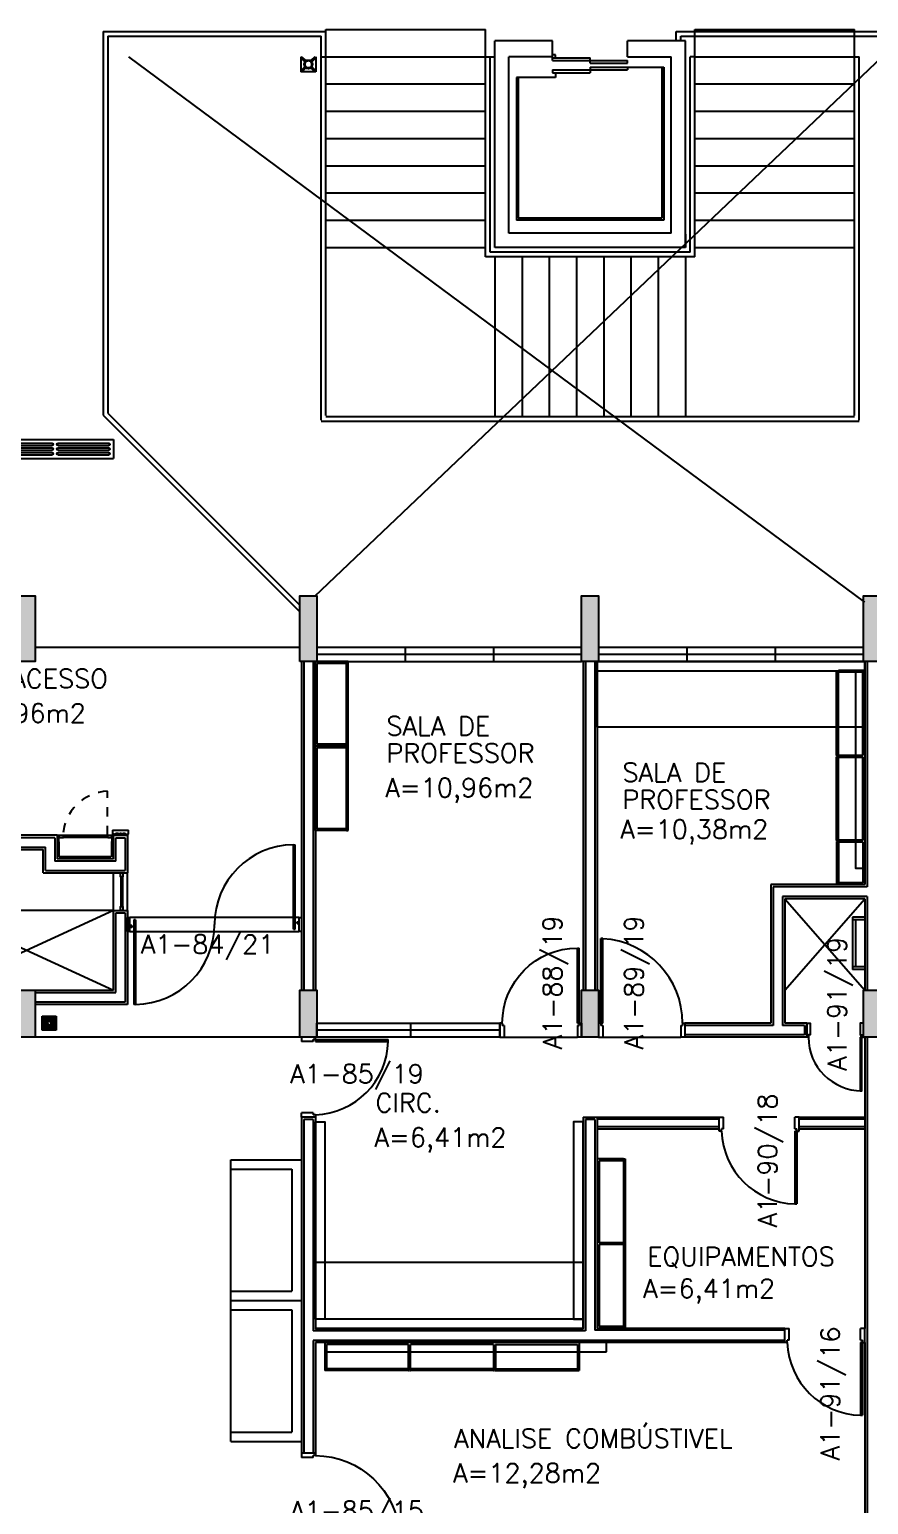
# Model space of a CAD drawing. Header units: inches. Extents: x -15 to 119, y -6 to 56.
# Drawn here: x 81.23 to 90.17, y 7.8 to 23.5 of the extents above; entities that cross this region are included whole.
import ezdxf

# ---------------------------------------------------------------- set-up
doc = ezdxf.new("R2010")
doc.units = ezdxf.units.IN
doc.header["$MEASUREMENT"] = 0
doc.header["$PDMODE"] = 1
doc.linetypes.add('HIDDEN', pattern=[9.525, 6.35, -3.175])
doc.linetypes.add('HIDDEN2', pattern=[4.7625, 3.175, -1.5875])
doc.layers.get('0').update_dxf_attribs({"linetype": 'CONTINUOUS'})
for name, color, linetype in [('alv', 2, 'CONTINUOUS'), ('ar-alv', 2, 'CONTINUOUS'), ('ar-alv-v', 1, 'CONTINUOUS'), ('ar-armario180', 1, 'CONTINUOUS'), ('ar-armarioproj', 1, 'HIDDEN'), ('ar-cap', 2, 'CONTINUOUS'), ('ar-castelo', 2, 'CONTINUOUS'), ('ar-corrimao', 2, 'CONTINUOUS'), ('ar-esc', 2, 'CONTINUOUS'), ('ar-esq', 2, 'CONTINUOUS'), ('ar-estc', 3, 'CONTINUOUS'), ('ar-estc-b', 253, 'CONTINUOUS'), ('ar-grelha', 253, 'CONTINUOUS'), ('ar-porta', 1, 'CONTINUOUS'), ('ar-proj', 1, 'HIDDEN'), ('ar-reboco', 2, 'CONTINUOUS'), ('ar-shaft', 2, 'CONTINUOUS'), ('ar-tirante', 3, 'CONTINUOUS'), ('AR-VISTA', 2, 'CONTINUOUS'), ('ar-xis', 1, 'CONTINUOUS'), ('armario piso-teto', 2, 'CONTINUOUS'), ('banc', 1, 'CONTINUOUS'), ('cap01', 2, 'CONTINUOUS'), ('cap02', 1, 'CONTINUOUS'), ('cong', 7, 'CONTINUOUS'), ('corrimao', 2, 'CONTINUOUS'), ('DET-PIVO', 2, 'CONTINUOUS'), ('elevador', 1, 'CONTINUOUS'), ('ENDEREÇO', 2, 'CONTINUOUS'), ('esq-01', 3, 'CONTINUOUS'), ('esq-02', 2, 'CONTINUOUS'), ('esq4', 1, 'CONTINUOUS'), ('estc-01', 3, 'CONTINUOUS'), ('h-estc', 8, 'CONTINUOUS'), ('PROJ-MARCO', 1, 'HIDDEN'), ('ptm', 2, 'CONTINUOUS'), ('ptm1', 1, 'CONTINUOUS'), ('ralo', 1, 'HIDDEN2'), ('shaft1', 2, 'CONTINUOUS')]:
    doc.layers.add(name, color=color, linetype=linetype)
doc.styles.add('UNB-100', font='simplex.shx', dxfattribs={"height": 0.2})

# ---------------------------------------------------------------- blocks, each defined once
blk = doc.blocks.new('plr01-01p')
at = {"layer": 'h-estc'}
blk.add_hatch(color=256, dxfattribs=at).paths.add_polyline_path([(0.09, 0.075), (-0.09, 0.075), (-0.09, -0.625), (0.09, -0.625)])
at = {"layer": 'cong'}
blk.add_point((0, 0), dxfattribs=at)
at = {"layer": 'estc-01'}
blk.add_lwpolyline([(-0.09, 0.075), (-0.09, -0.625), (0.09, -0.625), (0.09, 0.075)], close=True, dxfattribs=at)
blk = doc.blocks.new('plr02-01p')
at = {"layer": 'h-estc'}
blk.add_hatch(color=256, dxfattribs=at).paths.add_polyline_path([(0.09, 0.075), (-0.09, 0.075), (-0.09, -0.425), (0.09, -0.425)])
at = {"layer": 'estc-01'}
blk.add_lwpolyline([(-0.09, 0.075), (-0.09, -0.425), (0.09, -0.425), (0.09, 0.075)], close=True, dxfattribs=at)
blk = doc.blocks.new('esq15-01p')
at = {"layer": 'cong'}
blk.add_point((0, 0), dxfattribs=at)
at = {"layer": 'esq-01', "color": 1}
for p, q in [((2.91, 0), (0.09, 0)), ((1.03, -0.075), (1.03, 0.075)), ((1.97, -0.075), (1.97, 0.075))]:
    blk.add_line(p, q, dxfattribs=at)
at = {"layer": 'esq-02'}
blk.add_lwpolyline([(2.91, -0.075), (0.09, -0.075), (0.09, 0.075), (2.91, 0.075)], close=True, dxfattribs=at)
blk = doc.blocks.new('sh-01p')
at = {"layer": 'ar-alv'}
for p, q in [((-1.05, 0.05), (-0.09, 0.05)), ((-1.05, -0.9), (-1.05, 0.05)), ((0.09, 0.05), (1.05, 0.05)), ((1.05, -0.9), (1.05, 0.05)), ((-0.95, -0.05), (-0.95, -0.9)), ((-0.09, -0.05), (-0.95, -0.05)), ((0.95, -0.05), (0.09, -0.05)), ((0.95, -0.05), (0.95, -0.9)), ((-0.95, -0.9), (-1.05, -0.9)), ((0.95, -0.9), (1.05, -0.9)), ((-1.05, -1.7), (-1.05, -1.35)), ((-0.2, -1.35), (-1.05, -1.35)), ((-0.2, -1.35), (-0.2, -1.6)), ((-0.95, -1.45), (-0.3, -1.45)), ((-0.95, -1.45), (-0.95, -1.7)), ((-0.3, -1.7), (-0.3, -1.45)), ((-0.95, -1.7), (-1.05, -1.7)), ((-0.3, -1.7), (1.05, -1.7)), ((1.05, -1.6), (-0.2, -1.6)), ((1.05, -1.7), (1.05, -1.6))]:
    blk.add_line(p, q, dxfattribs=at)
at = {"layer": 'ar-proj'}
for p, q in [((0.925, -0.95), (0.925, -1.53)), ((1.075, -1.53), (1.075, -0.97))]:
    blk.add_line(p, q, dxfattribs=at)
at = {"layer": 'ar-proj', "ltscale": 0.01}
blk.add_line((-0.861, -1.725), (-0.861, -2.195), dxfattribs=at)
blk.add_arc((-0.882, -1.699), 0.496, 272.4338, 357.0427, dxfattribs=at)
at = {"layer": 'ar-reboco'}
for p, q in [((-1.075, 0.075), (-0.09, 0.075)), ((-1.075, -0.925), (-1.075, 0.075)), ((0.09, 0.075), (1.075, 0.075)), ((1.075, -0.925), (1.075, 0.075)), ((-0.09, -0.075), (-0.925, -0.075)), ((0.925, -0.075), (0.09, -0.075)), ((0.925, -0.075), (0.925, -0.925)), ((-0.925, -0.925), (-1.075, -0.925)), ((0.925, -0.925), (1.075, -0.925)), ((1.075, -1.575), (1.075, -0.925)), ((-1.075, -1.725), (-1.075, -1.325)), ((-0.175, -1.325), (-1.075, -1.325)), ((-0.175, -1.325), (-0.175, -1.575)), ((-0.925, -1.475), (-0.325, -1.475)), ((-0.925, -1.475), (-0.925, -1.725)), ((-0.325, -1.725), (-0.325, -1.475)), ((-0.925, -1.725), (-1.075, -1.725)), ((-0.325, -1.725), (1.075, -1.725)), ((1.075, -1.575), (-0.175, -1.575)), ((1.075, -1.725), (1.075, -1.588))]:
    blk.add_line(p, q, dxfattribs=at)
blk.add_lwpolyline([(-0.925, -0.075), (-0.925, -0.925)], dxfattribs=at)
at = {"layer": 'ar-xis'}
for p, q in [((-0.925, -0.925), (0.925, -0.075)), ((0.925, -0.925), (-0.925, -0.075))]:
    blk.add_line(p, q, dxfattribs=at)
at = {"layer": 'esq-01', "lineweight": 15}
blk.add_line((-0.925, -1.714), (-0.925, -1.716), dxfattribs=at)
at = {"layer": 'esq-01'}
for p, q in [((-1.05, -1.743), (-1.026, -1.743)), ((-0.975, -1.743), (-0.95, -1.743))]:
    blk.add_line(p, q, dxfattribs=at)
at = {"layer": 'esq-01', "lineweight": 15, "flags": 128}
for points in [[(-0.925, -1.655), (-0.925, -1.725), (-0.904, -1.725), (-0.904, -1.655)], [(-0.346, -1.655), (-0.346, -1.725), (-0.325, -1.725), (-0.325, -1.655)]]:
    blk.add_lwpolyline(points, close=True, dxfattribs=at)
at = {"layer": 'esq-01', "flags": 128}
blk.add_lwpolyline([(-0.92, -1.778, 0.414214), (-0.915, -1.773), (-0.915, -1.743, 0.414214), (-0.92, -1.738), (-0.95, -1.738), (-0.95, -1.743), (-0.998, -1.743), (-0.998, -1.748), (-1.003, -1.748), (-1.003, -1.743), (-1.05, -1.743), (-1.05, -1.738), (-1.08, -1.738), (-1.08, -1.738, 0.414214), (-1.085, -1.743), (-1.085, -1.773, 0.414214), (-1.08, -1.778)], format="xyb", close=True, dxfattribs=at)
at = {"layer": 'esq-01', "lineweight": 15, "flags": 128}
blk.add_lwpolyline([(0.92, -1.778, -0.414214), (0.915, -1.773), (0.915, -1.743, -0.414214), (0.92, -1.738), (0.95, -1.738), (0.95, -1.743), (0.997, -1.743), (0.997, -1.748), (1.002, -1.748), (1.002, -1.743), (1.05, -1.743), (1.05, -1.738), (1.08, -1.738), (1.08, -1.738, -0.414214), (1.085, -1.743), (1.085, -1.773, -0.414214), (1.08, -1.778)], format="xyb", close=True, dxfattribs=at)
at = {"layer": 'esq4'}
for p, q in [((-1.075, -0.925), (-1.075, -1.325)), ((-0.925, -0.925), (-0.925, -1.325)), ((-0.95, -1.743), (-0.95, -1.725)), ((-0.936, -1.727), (-0.936, -1.736)), ((0.936, -1.727), (0.936, -1.736)), ((1.064, -1.727), (1.064, -1.736)), ((-0.925, -1.738), (-0.938, -1.738)), ((-0.936, -1.736), (-0.925, -1.736)), ((-0.925, -1.736), (-0.925, -1.738)), ((0.925, -1.736), (0.925, -1.738)), ((0.936, -1.736), (0.925, -1.736)), ((1.064, -1.736), (1.075, -1.736)), ((1.075, -1.736), (1.075, -1.738))]:
    blk.add_line(p, q, dxfattribs=at)
at = {"layer": 'esq4', "lineweight": 15, "ltscale": 0.0002}
for p, q in [((-1.025, -1.284), (-1.025, -0.961)), ((-1, -1.284), (-1, -0.961)), ((-0.863, -1.7), (-0.387, -1.7)), ((-0.863, -1.725), (-0.387, -1.725))]:
    blk.add_line(p, q, dxfattribs=at)
at = {"layer": 'esq4', "lineweight": 5}
for p, q in [((-0.925, -1.727), (-0.936, -1.727)), ((-0.925, -1.725), (-0.925, -1.727)), ((0.925, -1.725), (0.925, -1.727)), ((0.925, -1.727), (0.936, -1.727)), ((1.075, -1.727), (1.064, -1.727)), ((1.075, -1.725), (1.075, -1.727))]:
    blk.add_line(p, q, dxfattribs=at)
at = {"layer": 'esq4', "linetype": 'Continuous', "lineweight": 5}
for points in [[(-1.075, -1.738), (-1.05, -1.738), (-1.05, -1.725), (-1.075, -1.725), (-1.075, -1.727), (-1.064, -1.727), (-1.064, -1.736), (-1.075, -1.736)], [(1.075, -1.575), (1.062, -1.575), (1.062, -1.588), (1.075, -1.588), (1.075, -1.586), (1.064, -1.586), (1.064, -1.577), (1.075, -1.577)]]:
    blk.add_lwpolyline(points, close=True, dxfattribs=at)
at = {"layer": 'ptm'}
for p, q in [((0.925, -1.53), (0.325, -1.53)), ((0.325, -1.53), (0.325, -1.55)), ((0.925, -1.55), (0.325, -1.55)), ((0.925, -1.53), (0.925, -1.55))]:
    blk.add_line(p, q, dxfattribs=at)
for points in [[(0.925, -0.925), (1.075, -0.925), (1.075, -0.97), (0.95, -0.97), (0.95, -0.95), (0.925, -0.95), (0.925, -0.925)], [(0.925, -1.575), (1.075, -1.575), (1.075, -1.53), (0.95, -1.53), (0.95, -1.55), (0.925, -1.55), (0.925, -1.575)]]:
    blk.add_lwpolyline(points, dxfattribs=at)
at = {"layer": 'ptm1'}
blk.add_arc((0.894, -1.517), 0.569, 85.5635, 181.3143, dxfattribs=at)
at = {"layer": 'shaft1'}
for p, q in [((0.743, -0.724), (0.743, -0.226)), ((0.743, -0.226), (0.925, -0.226)), ((0.743, -0.247), (0.925, -0.247)), ((0.763, -0.705), (0.763, -0.247)), ((0.926, -0.705), (0.743, -0.705)), ((0.925, -0.726), (0.743, -0.726)), ((-0.925, -0.925), (0.925, -0.925)), ((-1.012, -0.966), (-1.012, -1.284)), ((-0.904, -1.658), (-0.904, -1.495)), ((-0.896, -1.495), (-0.346, -1.495)), ((-0.346, -1.495), (-0.346, -1.657)), ((-0.387, -1.712), (-0.863, -1.712))]:
    blk.add_line(p, q, dxfattribs=at)
for points in [[(-1.025, -0.925), (-1, -0.925), (-1, -0.966), (-1.025, -0.966)], [(-1.025, -1.284), (-1, -1.284), (-1, -1.325), (-1.025, -1.325)], [(-0.863, -1.7), (-0.863, -1.725), (-0.904, -1.725), (-0.904, -1.7)], [(-0.346, -1.7), (-0.346, -1.725), (-0.387, -1.725), (-0.387, -1.7)]]:
    blk.add_lwpolyline(points, close=True, dxfattribs=at)
blk = doc.blocks.new('pm-90-01p')
at = {"layer": 'cong'}
blk.add_point((0, 0), dxfattribs=at)
at = {"layer": 'ptm'}
for p, q in [((0.105, 0.075), (0.105, 0.975)), ((0.125, 0.975), (0.105, 0.975)), ((0.125, 0.075), (0.125, 0.975)), ((0.105, 0.075), (0.08, 0.075)), ((0.08, 0.075), (0.08, -0.075)), ((0.125, 0.075), (0.105, 0.075)), ((0.125, 0.075), (0.105, 0.075)), ((0.105, 0.075), (0.105, 0.05)), ((0.125, 0.05), (0.105, 0.05)), ((0.125, 0.05), (0.125, -0.075)), ((0.955, 0.05), (0.955, -0.075)), ((0.955, 0.05), (0.975, 0.05)), ((0.975, 0.075), (1, 0.075)), ((0.975, 0.075), (0.975, 0.05)), ((1, 0.075), (1, -0.075)), ((0.08, -0.075), (0.125, -0.075)), ((1, -0.075), (0.955, -0.075))]:
    blk.add_line(p, q, dxfattribs=at)
at = {"layer": 'ptm', "color": 1}
blk.add_arc((0.073, 0.074), 0.902, 0.054, 86.687, dxfattribs=at)
blk = doc.blocks.new('cp-01p')
at = {"layer": 'cap01'}
for p, q in [((-0.75, 0.75), (-0.75, 0.65)), ((-0.75, 0.75), (0, 0.75)), ((-0.75, 0.65), (-0.1, 0.65)), ((-0.725, 0.75), (0, 0.75)), ((-0.1, -0.65), (-0.1, 0.65)), ((0, -0.75), (0, 0.75)), ((-0.75, -0.65), (-0.1, -0.65)), ((-0.75, -0.65), (-0.75, -0.75)), ((-0.75, -0.75), (0, -0.75))]:
    blk.add_line(p, q, dxfattribs=at)
at = {"layer": 'cap02'}
blk.add_line((-0.75, 0.65), (-0.75, -0.65), dxfattribs=at)
blk = doc.blocks.new('pm-80-01p')
at = {"layer": 'cong'}
blk.add_point((0, 0), dxfattribs=at)
at = {"layer": 'ptm'}
for p, q in [((0.105, 0.075), (0.105, 0.875)), ((0.125, 0.875), (0.105, 0.875)), ((0.125, 0.075), (0.125, 0.875)), ((0.105, 0.075), (0.08, 0.075)), ((0.08, 0.075), (0.08, -0.075)), ((0.125, 0.075), (0.105, 0.075)), ((0.105, 0.075), (0.105, 0.05)), ((0.125, 0.05), (0.105, 0.05)), ((0.125, 0.05), (0.125, -0.075)), ((0.905, 0.05), (0.905, -0.075)), ((0.905, 0.05), (0.925, 0.05)), ((0.925, 0.075), (0.95, 0.075)), ((0.925, 0.075), (0.925, 0.05)), ((0.95, 0.075), (0.95, -0.075)), ((0.08, -0.075), (0.125, -0.075)), ((0.95, -0.075), (0.905, -0.075))]:
    blk.add_line(p, q, dxfattribs=at)
at = {"layer": 'ptm', "color": 1}
blk.add_arc((0.125, 0.075), 0.8, 360, 90, dxfattribs=at)
blk = doc.blocks.new('esq17-01p')
at = {"layer": 'cong'}
blk.add_point((-0.015, 0), dxfattribs=at)
at = {"layer": 'esq-01', "color": 1}
for p, q in [((2.025, 0), (0.075, 0)), ((1.075, 0.075), (1.075, -0.075))]:
    blk.add_line(p, q, dxfattribs=at)
at = {"layer": 'esq-01'}
blk.add_line((2.025, 0.075), (2.025, -0.075), dxfattribs=at)
at = {"layer": 'esq-02'}
blk.add_lwpolyline([(2.025, 0.075), (0.075, 0.075), (0.075, -0.075), (2.025, -0.075)], close=True, dxfattribs=at)
at = {"rotation": 180}
blk.add_blockref('pm-80-01p', (2.975, 0), dxfattribs=at)
blk = doc.blocks.new('bnc-09p')
at = {"layer": 'banc'}
blk.add_lwpolyline([(-1.425, 0), (1.425, 0), (1.425, 0.7), (-1.425, 0.7)], close=True, dxfattribs=at)
at = {"layer": 'cong'}
blk.add_point((0, 0), dxfattribs=at)
blk = doc.blocks.new('pm-dp90-01p')
at = {"layer": 'cong'}
blk.add_point((0, 0), dxfattribs=at)
at = {"layer": 'DET-PIVO'}
for centre in [(-0.85, 0), (0.85, 0)]:
    blk.add_circle(centre, 0.005, dxfattribs=at)
at = {"layer": 'PROJ-MARCO', "linetype": 'Continuous'}
for p, q in [((0.9, 0.075), (-0.9, 0.075)), ((-0.9, -0.075), (0.9, -0.075))]:
    blk.add_line(p, q, dxfattribs=at)
at = {"layer": 'ptm'}
for p, q in [((0.84, -0.05), (0.84, 0.85)), ((0.84, 0.85), (0.86, 0.85)), ((0.86, -0.05), (0.86, 0.85)), ((-0.925, -0.075), (-0.925, 0.075)), ((-0.925, 0.075), (-0.9, 0.075)), ((-0.9, -0.075), (-0.9, 0.075)), ((-0.86, 0.05), (-0.86, -0.85)), ((-0.84, 0.05), (-0.86, 0.05)), ((-0.84, 0.05), (-0.84, -0.85)), ((0.88, 0.03), (0.9, 0.03)), ((0.88, 0.01), (0.88, 0.03)), ((0.88, 0.01), (0.9, 0.01)), ((0.9, 0.075), (0.925, 0.075)), ((0.9, 0.075), (0.9, -0.075)), ((0.925, 0.075), (0.925, -0.075)), ((-0.9, -0.075), (-0.925, -0.075)), ((-0.88, -0.01), (-0.9, -0.01)), ((-0.88, -0.03), (-0.9, -0.03)), ((-0.88, -0.01), (-0.88, -0.03)), ((0.84, -0.05), (0.86, -0.05)), ((0.925, -0.075), (0.9, -0.075)), ((-0.84, -0.85), (-0.86, -0.85))]:
    blk.add_line(p, q, dxfattribs=at)
at = {"layer": 'ptm', "color": 1}
for centre, start, end in [((0.85, 0), 90.6743, 180), ((-0.85, 0), 270.6743, 0)]:
    blk.add_arc(centre, 0.85, start, end, dxfattribs=at)
blk = doc.blocks.new('mob-ar4')
at = {"layer": 'armario piso-teto'}
for p, q in [((-0.47, 0.3), (0.43, 0.3)), ((-0.47, 0.28), (-0.47, 0.3)), ((-0.47, 0.3), (-0.47, 0.28)), ((-0.47, 0.28), (-0.47, -0.05)), ((-0.45, 0.28), (-0.47, 0.28)), ((-0.46, 0.28), (0.41, 0.28)), ((-0.45, 0.28), (-0.45, -0.03)), ((-0.02, 0.3), (-0.02, 0.28)), ((0.41, 0.28), (0.41, -0.03)), ((0.41, 0.28), (0.43, 0.28)), ((0.43, 0.3), (0.43, 0.28)), ((0.43, 0.28), (0.43, -0.05)), ((-0.47, -0.05), (0.43, -0.05)), ((-0.45, -0.03), (0.41, -0.03))]:
    blk.add_line(p, q, dxfattribs=at)
at = {"layer": 'cong'}
blk.add_point((0, -0.05), dxfattribs=at)
blk = doc.blocks.new('mob-ar6')
at = {"layer": 'ar-armarioproj'}
for p, q in [((-0.48, 0.28), (-1.3925, 0.28)), ((-1.3925, 0), (-1.3925, 0.28)), ((-0.49, 0.3), (-1.3825, 0.3)), ((-1.3825, 0.28), (-1.3825, 0.3)), ((-1.3725, 0.02), (-1.3725, 0.28)), ((-0.9325, 0.28), (-0.9325, 0.3)), ((-0.49, 0.3), (-0.4825, 0.3)), ((-0.49, 0.28), (-0.49, 0.02)), ((-0.4825, 0.28), (-0.4825, 0.3)), ((0.425, 0.28), (-0.48, 0.28)), ((-0.4775, 0.3), (-0.47, 0.3)), ((-0.4775, 0.28), (-0.4775, 0.3)), ((0.415, 0.3), (-0.47, 0.3)), ((-0.47, 0.28), (-0.47, 0.02)), ((-0.0275, 0.28), (-0.0275, 0.3)), ((0.415, 0.3), (0.4225, 0.3)), ((0.415, 0.02), (0.415, 0.28)), ((0.4225, 0.28), (0.4225, 0.3)), ((0.425, 0.28), (0.8875, 0.28)), ((0.4275, 0.28), (0.4275, 0.3)), ((0.4275, 0.3), (0.435, 0.3)), ((0.435, 0.3), (0.8675, 0.3)), ((0.435, 0.02), (0.435, 0.28)), ((0.8675, 0.3), (0.8775, 0.3)), ((0.8675, 0.02), (0.8675, 0.28)), ((0.8775, 0.28), (0.8775, 0.3)), ((0.8875, 0), (0.8875, 0.28)), ((-0.49, 0.02), (-1.3725, 0.02)), ((0.415, 0.02), (-0.47, 0.02)), ((0.435, 0.02), (0.8675, 0.02)), ((0.8875, 0), (-1.3925, 0))]:
    blk.add_line(p, q, dxfattribs=at)
at = {"layer": 'cong'}
blk.add_point((-0.025, 0), dxfattribs=at)
blk = doc.blocks.new('ralo-15cm')
at = {"layer": 'ralo'}
h = blk.add_hatch(dxfattribs=at)
h.set_pattern_fill('DOTS', color=256, scale=0.005, style=0)
h.set_pattern_definition([(0, (-210.436618, -163.386024), (0.00396875, 0.0079375), [0, -0.0079375])])
h.paths.add_polyline_path([(0.07, 0.064, 0.109147), (0.065, 0.07), (0.044, 0.07, 0.234403), (0.037, 0.056, 0.031938), (0.037, 0.054, -0.085518), (0.053, 0.038, 0.304982), (0.07, 0.048)])
h.paths.add_polyline_path([(-0.047, 0.07), (-0.065, 0.07, 0.101422), (-0.07, 0.065), (-0.07, 0.047, 0.322568), (-0.052, 0.04, -0.06492), (-0.04, 0.051, 0.065904), (-0.039, 0.056, 0.253091)])
h.paths.add_polyline_path([(-0.054, -0.037, 0.248259), (-0.07, -0.043), (-0.07, -0.068, 0.039546), (-0.068, -0.07), (-0.044, -0.07, 0.224729), (-0.037, -0.055, 0.030017), (-0.037, -0.053, -0.089405)])
h.paths.add_polyline_path([(0.07, -0.042, 0.270307), (0.052, -0.039, -0.063767), (0.041, -0.051, 0.073161), (0.04, -0.056, 0.228135), (0.047, -0.07), (0.069, -0.07, 0.013274), (0.07, -0.069)])
at = {"layer": 'cong'}
blk.add_point((0, 0), dxfattribs=at)
at = {"layer": 'ralo'}
for p, q in [((-0.062, 0.002), (-0.065, 0.002)), ((-0.047, 0.002), (-0.059, 0.002)), ((-0.055, 0.029), (-0.058, 0.03)), ((-0.052, 0.033), (-0.055, 0.035)), ((-0.042, 0.021), (-0.053, 0.027)), ((-0.039, 0.026), (-0.05, 0.032)), ((-0.027, 0.002), (-0.044, 0.002)), ((-0.024, 0.011), (-0.04, 0.02)), ((-0.022, 0.015), (-0.037, 0.024)), ((-0.033, 0.052), (-0.035, 0.055)), ((-0.015, 0.022), (-0.032, 0.05)), ((-0.029, 0.055), (-0.03, 0.058)), ((-0.011, 0.024), (-0.027, 0.053)), ((-0.009, 0.002), (-0.024, 0.002)), ((-0.009, 0.002), (-0.022, 0.01)), ((-0.007, 0.007), (-0.02, 0.014)), ((-0.007, 0.007), (-0.014, 0.02)), ((-0.003, 0.009), (-0.01, 0.022)), ((-0.003, 0.062), (-0.003, 0.065)), ((-0.003, 0.027), (-0.003, 0.059)), ((-0.003, 0.009), (-0.003, 0.024)), ((0.002, 0.062), (0.002, 0.065)), ((0.002, 0.027), (0.002, 0.059)), ((0.002, 0.009), (0.002, 0.024)), ((0.002, 0.009), (0.01, 0.022)), ((0.007, 0.007), (0.014, 0.02)), ((0.007, 0.007), (0.02, 0.014)), ((0.009, 0.002), (0.022, 0.01)), ((0.009, 0.002), (0.024, 0.002)), ((0.011, 0.024), (0.027, 0.053)), ((0.015, 0.022), (0.032, 0.05)), ((0.022, 0.015), (0.05, 0.032)), ((0.024, 0.011), (0.053, 0.027)), ((0.027, 0.002), (0.044, 0.002)), ((0.029, 0.055), (0.03, 0.058)), ((0.033, 0.052), (0.035, 0.055)), ((0.047, 0.002), (0.059, 0.002)), ((0.052, 0.033), (0.055, 0.035)), ((0.055, 0.029), (0.058, 0.03)), ((0.062, 0.002), (0.065, 0.002)), ((-0.062, -0.003), (-0.065, -0.003)), ((-0.047, -0.003), (-0.059, -0.003)), ((-0.055, -0.029), (-0.058, -0.03)), ((-0.052, -0.033), (-0.055, -0.035)), ((-0.042, -0.021), (-0.053, -0.027)), ((-0.039, -0.026), (-0.05, -0.032)), ((-0.027, -0.003), (-0.044, -0.003)), ((-0.024, -0.011), (-0.04, -0.02)), ((-0.022, -0.015), (-0.037, -0.024)), ((-0.033, -0.052), (-0.035, -0.055)), ((-0.026, -0.039), (-0.032, -0.05)), ((-0.029, -0.055), (-0.03, -0.058)), ((-0.021, -0.042), (-0.027, -0.053)), ((-0.009, -0.003), (-0.024, -0.003)), ((-0.015, -0.022), (-0.024, -0.037)), ((-0.009, -0.003), (-0.022, -0.01)), ((-0.007, -0.007), (-0.02, -0.014)), ((-0.011, -0.024), (-0.02, -0.04)), ((-0.007, -0.007), (-0.014, -0.02)), ((-0.003, -0.009), (-0.01, -0.022)), ((-0.003, -0.009), (-0.003, -0.024)), ((-0.003, -0.027), (-0.003, -0.044)), ((-0.003, -0.047), (-0.003, -0.059)), ((-0.003, -0.062), (-0.003, -0.065)), ((0.002, -0.009), (0.002, -0.024)), ((0.002, -0.009), (0.01, -0.022)), ((0.002, -0.027), (0.002, -0.044)), ((0.002, -0.047), (0.002, -0.059)), ((0.002, -0.062), (0.002, -0.065)), ((0.007, -0.007), (0.02, -0.014)), ((0.007, -0.007), (0.014, -0.02)), ((0.009, -0.003), (0.024, -0.003)), ((0.009, -0.003), (0.022, -0.01)), ((0.011, -0.024), (0.02, -0.04)), ((0.015, -0.022), (0.024, -0.037)), ((0.021, -0.042), (0.027, -0.053)), ((0.022, -0.015), (0.037, -0.024)), ((0.024, -0.011), (0.04, -0.02)), ((0.026, -0.039), (0.032, -0.05)), ((0.027, -0.003), (0.044, -0.003)), ((0.029, -0.055), (0.03, -0.058)), ((0.033, -0.052), (0.035, -0.055)), ((0.039, -0.026), (0.05, -0.032)), ((0.042, -0.021), (0.053, -0.027)), ((0.047, -0.003), (0.059, -0.003)), ((0.052, -0.033), (0.055, -0.035)), ((0.055, -0.029), (0.058, -0.03)), ((0.062, -0.003), (0.065, -0.003))]:
    blk.add_line(p, q, dxfattribs=at)
for points in [[(-0.075, -0.075), (0.075, -0.075), (0.075, 0.075), (-0.075, 0.075)], [(-0.07, -0.07), (0.07, -0.07), (0.07, 0.07), (-0.07, 0.07)]]:
    blk.add_lwpolyline(points, close=True, dxfattribs=at)
blk.add_circle((0, 0), 0.065, dxfattribs=at)
for radius, start, end in [(0.0617, 152.3206, 177.6794), (0.0592, 152.4186, 177.5814), (0.0617, 122.3206, 147.6794), (0.0592, 122.4186, 147.5814), (0.0468, 153.0651, 176.9349), (0.0443, 153.2384, 176.7616), (0.0468, 123.0651, 146.9349), (0.0443, 123.2384, 146.7616), (0.0617, 92.3206, 117.6794), (0.0592, 92.4186, 117.5814), (0.0268, 155.3615, 174.6385), (0.0243, 155.916, 174.084), (0.0268, 125.3615, 144.6385), (0.0468, 93.0651, 116.9349), (0.0443, 93.2384, 116.7616), (0.0243, 125.916, 144.084), (0.0268, 95.3615, 114.6385), (0.0243, 95.916, 114.084), (0.0617, 62.3206, 87.6794), (0.0592, 62.4186, 87.5814), (0.0468, 63.0651, 86.9349), (0.0443, 63.2384, 86.7616), (0.0268, 65.3615, 84.6385), (0.0243, 65.916, 84.084), (0.0243, 35.916, 54.084), (0.0268, 35.3615, 54.6385), (0.0243, 5.916, 24.084), (0.0443, 33.2384, 56.7616), (0.0268, 5.3615, 24.6385), (0.0468, 33.0651, 56.9349), (0.0592, 32.4186, 57.5814), (0.0617, 32.3206, 57.6794), (0.0443, 3.2384, 26.7616), (0.0468, 3.0651, 26.9349), (0.0592, 2.4186, 27.5814), (0.0617, 2.3206, 27.6794), (0.0617, 182.3206, 207.6794), (0.0592, 182.4186, 207.5814), (0.0617, 212.3206, 237.6794), (0.0592, 212.4186, 237.5814), (0.0468, 183.0651, 206.9349), (0.0443, 183.2384, 206.7616), (0.0468, 213.0651, 236.9349), (0.0443, 213.2384, 236.7616), (0.0617, 242.3206, 267.6794), (0.0268, 185.3615, 204.6385), (0.0592, 242.4186, 267.5814), (0.0243, 185.916, 204.084), (0.0268, 215.3615, 234.6385), (0.0468, 243.0651, 266.9349), (0.0243, 215.916, 234.084), (0.0443, 243.2384, 266.7616), (0.0268, 245.3615, 264.6385), (0.0243, 245.916, 264.084), (0.0243, 275.916, 294.084), (0.0268, 275.3615, 294.6385), (0.0443, 273.2384, 296.7616), (0.0468, 273.0651, 296.9349), (0.0592, 272.4186, 297.5814), (0.0617, 272.3206, 297.6794), (0.0243, 305.916, 324.084), (0.0268, 305.3615, 324.6385), (0.0243, 335.916, 354.084), (0.0268, 335.3615, 354.6385), (0.0443, 303.2384, 326.7616), (0.0468, 303.0651, 326.9349), (0.0592, 302.4186, 327.5814), (0.0617, 302.3206, 327.6794), (0.0443, 333.2384, 356.7616), (0.0468, 333.0651, 356.9349), (0.0592, 332.4186, 357.5814), (0.0617, 332.3206, 357.6794)]:
    blk.add_arc((0, 0), radius, start, end, dxfattribs=at)
blk = doc.blocks.new('mob-ar3')
at = {"layer": 'ar-armarioproj'}
for p, q in [((-1.3825, 0), (-1.3825, 0.3)), ((-0.49, 0.3), (-1.3825, 0.3)), ((-1.3825, 0.28), (-1.3825, 0.3)), ((-1.3825, 0.28), (-1.3825, 0.3)), ((-0.48, 0.28), (-1.3825, 0.28)), ((-1.3625, 0.02), (-1.3625, 0.28)), ((-0.9325, 0.28), (-0.9325, 0.3)), ((-0.49, 0.3), (-0.4825, 0.3)), ((-0.49, 0.28), (-0.49, 0.02)), ((-0.4825, 0.28), (-0.4825, 0.3)), ((0.425, 0.28), (-0.48, 0.28)), ((-0.4775, 0.3), (-0.47, 0.3)), ((-0.4775, 0.28), (-0.4775, 0.3)), ((0.415, 0.3), (-0.47, 0.3)), ((-0.47, 0.28), (-0.47, 0.02)), ((-0.0275, 0.28), (-0.0275, 0.3)), ((0.415, 0.3), (0.4225, 0.3)), ((0.415, 0.02), (0.415, 0.28)), ((0.4225, 0.28), (0.4225, 0.3)), ((0.425, 0.28), (1.3275, 0.28)), ((0.4275, 0.28), (0.4275, 0.3)), ((0.4275, 0.3), (0.435, 0.3)), ((0.435, 0.3), (1.3075, 0.3)), ((0.435, 0.02), (0.435, 0.28)), ((0.8775, 0.28), (0.8775, 0.3)), ((1.3075, 0.3), (1.3275, 0.3)), ((1.3075, 0.02), (1.3075, 0.28)), ((1.3275, 0), (1.3275, 0.3)), ((-0.49, 0.02), (-1.3625, 0.02)), ((0.415, 0.02), (-0.47, 0.02)), ((0.435, 0.02), (1.3075, 0.02)), ((1.3275, 0), (-1.3825, 0))]:
    blk.add_line(p, q, dxfattribs=at)
at = {"layer": 'cong'}
blk.add_point((-0.025, 0), dxfattribs=at)
blk = doc.blocks.new('pm-80-02p')
at = {"layer": 'cong'}
blk.add_point((0, 0), dxfattribs=at)
at = {"layer": 'ptm'}
for p, q in [((0.105, 0.075), (0.104, 0.85)), ((0.124, 0.85), (0.104, 0.85)), ((0.125, 0.075), (0.124, 0.85)), ((0.105, 0.075), (0.08, 0.075)), ((0.08, 0.075), (0.08, -0.075)), ((0.125, 0.075), (0.105, 0.075)), ((0.105, 0.075), (0.105, 0.05)), ((0.125, 0.05), (0.105, 0.05)), ((0.125, 0.05), (0.125, -0.075)), ((0.885, 0.05), (0.885, -0.075)), ((0.885, 0.05), (0.905, 0.05)), ((0.905, 0.075), (0.93, 0.075)), ((0.905, 0.075), (0.905, 0.05)), ((0.93, 0.075), (0.93, -0.075)), ((0.08, -0.075), (0.125, -0.075)), ((0.93, -0.075), (0.885, -0.075))]:
    blk.add_line(p, q, dxfattribs=at)
at = {"layer": 'ptm1', "color": 1}
blk.add_arc((0.105, 0.05), 0.8, 1.7908, 88.6113, dxfattribs=at)
blk = doc.blocks.new('mob-ar2')
at = {"layer": 'ar-armarioproj'}
for p, q in [((-0.9025, 0.3), (-0.9025, 0)), ((-0.0025, 0.3), (-0.9025, 0.3)), ((-0.8825, 0.28), (-0.9025, 0.28)), ((-0.01, 0.28), (-0.8925, 0.28)), ((-0.8825, 0.28), (-0.8825, 0.02)), ((-0.4525, 0.28), (-0.4525, 0.3)), ((-0.01, 0.28), (-0.01, 0.02)), ((-0.01, 0.28), (0.01, 0.28)), ((-0.0025, 0.28), (-0.0025, 0.3)), ((0.9025, 0.3), (0.0025, 0.3)), ((0.0025, 0.28), (0.0025, 0.3)), ((0.01, 0.28), (0.01, 0.02)), ((0.8925, 0.28), (0.01, 0.28)), ((0.4525, 0.28), (0.4525, 0.3)), ((0.8825, 0.28), (0.8825, 0.02)), ((0.8825, 0.28), (0.9025, 0.28)), ((0.9025, 0.28), (0.9025, 0.3)), ((0.9025, 0.28), (0.9025, 0)), ((-0.01, 0.02), (-0.8825, 0.02)), ((0.01, 0), (-0.01, 0)), ((0.8825, 0.02), (0.01, 0.02)), ((-0.01, 0), (-0.9025, 0)), ((0.8825, 0), (0.01, 0)), ((0.9025, 0), (0.8825, 0))]:
    blk.add_line(p, q, dxfattribs=at)
at = {"layer": 'cong'}
blk.add_point((0, 0), dxfattribs=at)
blk = doc.blocks.new('GRELHA-PLANTA')
at = {"layer": 'ar-grelha', "color": 1}
for p, q in [((1.85, 0.2), (0, 0.2)), ((0, 0.2), (0, 0)), ((0.591, 0.163), (0.05, 0.163)), ((1.196, 0.163), (0.654, 0.163)), ((1.8, 0.163), (1.258, 0.163)), ((1.85, 0.2), (1.85, 0)), ((1.85, 0), (0, 0)), ((0.591, 0.138), (0.05, 0.138)), ((0.591, 0.112), (0.05, 0.112)), ((0.591, 0.087), (0.05, 0.087)), ((0.591, 0.062), (0.05, 0.062)), ((0.591, 0.037), (0.05, 0.037)), ((1.196, 0.138), (0.654, 0.138)), ((1.196, 0.112), (0.654, 0.112)), ((1.196, 0.087), (0.654, 0.087)), ((1.196, 0.062), (0.654, 0.062)), ((1.196, 0.037), (0.654, 0.037)), ((1.8, 0.138), (1.258, 0.138)), ((1.8, 0.112), (1.258, 0.112)), ((1.8, 0.087), (1.258, 0.087)), ((1.8, 0.062), (1.258, 0.062)), ((1.8, 0.037), (1.258, 0.037))]:
    blk.add_line(p, q, dxfattribs=at)
for centre, start, end in [((0.05, 0.15), 90, 270), ((0.591, 0.15), 270, 90), ((0.654, 0.15), 90, 270), ((1.196, 0.15), 270, 90), ((1.258, 0.15), 90, 270), ((1.8, 0.15), 270, 90), ((0.05, 0.1), 90, 270), ((0.05, 0.05), 90, 270), ((0.591, 0.1), 270, 90), ((0.591, 0.05), 270, 90), ((0.654, 0.1), 90, 270), ((0.654, 0.05), 90, 270), ((1.196, 0.1), 270, 90), ((1.196, 0.05), 270, 90), ((1.258, 0.1), 90, 270), ((1.258, 0.05), 90, 270), ((1.8, 0.1), 270, 90), ((1.8, 0.05), 270, 90)]:
    blk.add_arc(centre, 0.0125, start, end, dxfattribs=at)

msp = doc.modelspace()

# ---------------------------------------------------------------- linework, layer by layer
at = {"color": 1}
for p, q in [((84.385, 23.505), (86.085, 23.505)), ((84.385, 23.215), (86.185, 23.215)), ((84.385, 22.925), (86.085, 22.925)), ((84.385, 22.635), (86.085, 22.635)), ((84.385, 22.345), (86.085, 22.345)), ((84.385, 22.055), (86.085, 22.055)), ((84.385, 21.765), (86.085, 21.765)), ((84.385, 21.475), (86.085, 21.475)), ((84.385, 21.185), (86.085, 21.185)), ((86.185, 21.085), (86.185, 19.385)), ((86.475, 21.085), (86.475, 19.385)), ((86.765, 21.085), (86.765, 19.385)), ((87.055, 21.085), (87.055, 19.385)), ((87.345, 21.085), (87.345, 19.385)), ((87.635, 21.085), (87.635, 19.385)), ((87.925, 21.085), (87.925, 19.385)), ((88.215, 21.085), (88.215, 19.385)), ((88.215, 21.085), (88.215, 19.385))]:
    msp.add_line(p, q, dxfattribs=at)
at = {"color": 1, "linetype": 'HIDDEN'}
for p, q in [((84.385, 23.485), (84.385, 23.505)), ((86.085, 23.215), (86.085, 23.505)), ((88.315, 23.505), (90.015, 23.505)), ((88.315, 23.215), (88.315, 23.505)), ((90.015, 23.215), (90.015, 23.505)), ((88.315, 23.215), (90.015, 23.215)), ((88.315, 22.925), (90.015, 22.925)), ((88.315, 22.635), (90.015, 22.635)), ((88.315, 22.345), (90.015, 22.345)), ((88.315, 22.055), (90.015, 22.055)), ((88.315, 21.765), (90.015, 21.765)), ((88.315, 21.475), (90.015, 21.475)), ((88.315, 21.185), (90.015, 21.185))]:
    msp.add_line(p, q, dxfattribs=at)
at = {"layer": 'alv'}
for p, q in [((86.185, 21.185), (86.185, 23.385)), ((86.8, 23.385), (86.185, 23.385)), ((86.8, 23.215), (86.8, 23.385)), ((88.215, 23.385), (87.6, 23.385)), ((87.6, 23.215), (87.6, 23.385)), ((88.215, 21.185), (88.215, 23.385)), ((86.8, 23.215), (86.335, 23.215)), ((86.335, 21.335), (86.335, 23.215)), ((87.6, 23.215), (88.065, 23.215)), ((88.065, 21.335), (88.065, 23.215)), ((88.065, 21.335), (86.335, 21.335)), ((88.215, 21.325), (88.215, 21.185)), ((88.215, 21.185), (86.185, 21.185))]:
    msp.add_line(p, q, dxfattribs=at)
at = {"layer": 'ar-alv'}
for p, q in [((84.15, 16.775), (84.15, 13.275)), ((84.25, 16.775), (84.25, 13.275)), ((87.15, 16.775), (87.15, 13.275)), ((87.25, 16.775), (87.25, 13.275)), ((90.15, 16.775), (90.15, 14.375)), ((89.15, 14.375), (89.15, 12.9)), ((90.15, 14.375), (89.15, 14.375)), ((89.25, 14.275), (89.25, 12.9)), ((90.15, 14.275), (89.25, 14.275)), ((90.15, 14.275), (90.15, 13.275)), ((89.15, 12.9), (88.21, 12.9)), ((89.485, 12.9), (89.25, 12.9)), ((89.485, 12.9), (89.485, 12.8)), ((89.485, 12.8), (88.21, 12.8)), ((90.15, 12.775), (90.15, 9.655)), ((84.15, 11.9), (84.15, 8.345)), ((84.25, 11.9), (84.15, 11.9)), ((84.25, 11.9), (84.25, 9.65)), ((87.125, 11.925), (88.575, 11.925)), ((87.15, 11.9), (87.15, 9.65)), ((87.25, 11.9), (87.15, 11.9)), ((87.25, 11.9), (87.25, 9.655)), ((87.275, 11.905), (88.575, 11.905)), ((87.275, 11.825), (88.575, 11.825)), ((89.425, 11.925), (90.125, 11.925)), ((89.425, 11.905), (90.125, 11.905)), ((89.425, 11.825), (90.125, 11.825)), ((87.15, 9.65), (84.25, 9.65)), ((89.275, 9.655), (87.25, 9.655)), ((90.15, 9.655), (90.15, 2.925)), ((89.275, 9.545), (84.25, 9.545)), ((84.25, 9.545), (84.25, 8.345))]:
    msp.add_line(p, q, dxfattribs=at)
at = {"layer": 'ar-alv-v'}
msp.add_arc((90.095, 12.775), 0.57, 180, 270, dxfattribs=at)
at = {"layer": 'ar-castelo'}
for points in [[(90.125, 16.675), (90.125, 16.775), (87.275, 16.775), (87.275, 16.675)], [(90.125, 16.675), (90.025, 16.675), (90.025, 14.575), (90.125, 14.575)], [(84.275, 11.875), (84.375, 11.875), (84.375, 9.775), (84.275, 9.775)], [(87.125, 11.875), (87.025, 11.875), (87.025, 9.775), (87.125, 9.775)], [(87.125, 9.675), (87.125, 9.775), (84.275, 9.775), (84.275, 9.675)], [(87.375, 9.425), (87.375, 9.525), (84.375, 9.525), (84.375, 9.425)]]:
    msp.add_lwpolyline(points, close=True, dxfattribs=at)
at = {"layer": 'ar-corrimao'}
for p, q in [((82.015, 23.485), (82.015, 19.398)), ((82.065, 23.435), (82.065, 19.419)), ((82.015, 19.398), (84.11, 17.303)), ((82.065, 19.419), (84.11, 17.374))]:
    msp.add_line(p, q, dxfattribs=at)
at = {"layer": 'ar-esc'}
for p, q in [((89.995, 14.055), (89.995, 13.495)), ((90.125, 14.055), (89.995, 14.055)), ((90.125, 14.025), (89.995, 14.025)), ((90.025, 14.025), (90.025, 13.525)), ((90.125, 13.525), (89.995, 13.525)), ((90.125, 13.495), (89.995, 13.495))]:
    msp.add_line(p, q, dxfattribs=at)
at = {"layer": 'ar-proj', "ltscale": 0.65}
for p, q in [((84.11, 16.925), (81.29, 16.925)), ((84.125, 12.775), (81.275, 12.775))]:
    msp.add_line(p, q, dxfattribs=at)
at = {"layer": 'ar-proj'}
for p, q in [((86.285, 12.775), (87.065, 12.775)), ((87.335, 12.775), (88.167, 12.775))]:
    msp.add_line(p, q, dxfattribs=at)
at = {"layer": 'ar-reboco'}
for p, q in [((84.125, 16.775), (84.125, 13.275)), ((84.275, 16.775), (84.275, 13.275)), ((87.125, 16.775), (87.125, 13.275)), ((87.275, 16.775), (87.275, 13.275)), ((90.125, 16.775), (90.125, 14.4)), ((89.125, 14.4), (89.125, 12.925)), ((90.125, 14.4), (89.125, 14.4)), ((89.275, 14.25), (89.275, 12.925)), ((90.125, 14.25), (89.275, 14.25)), ((90.125, 14.25), (90.125, 13.275)), ((89.125, 12.925), (88.21, 12.925)), ((89.51, 12.925), (89.275, 12.925)), ((89.51, 12.925), (89.51, 12.775)), ((89.51, 12.775), (88.21, 12.775)), ((90.125, 12.775), (90.125, 11.925)), ((84.125, 11.925), (84.125, 8.325)), ((84.275, 11.925), (84.125, 11.925)), ((84.275, 11.925), (84.275, 9.675)), ((87.125, 11.925), (87.125, 9.675)), ((87.275, 11.925), (87.275, 9.675)), ((87.275, 11.8), (88.575, 11.8)), ((89.425, 11.8), (90.125, 11.8)), ((90.125, 11.925), (90.125, 9.675)), ((87.125, 9.675), (84.275, 9.675)), ((89.275, 9.675), (87.275, 9.675)), ((89.275, 9.525), (84.275, 9.525)), ((84.275, 9.525), (84.275, 8.325)), ((90.125, 9.525), (90.125, 7.425))]:
    msp.add_line(p, q, dxfattribs=at)
at = {"layer": 'ar-tirante'}
for p, q in [((84.131, 23.215), (84.12, 23.204)), ((84.12, 23.204), (84.162, 23.161)), ((84.12, 23.066), (84.162, 23.109)), ((84.131, 23.215), (84.173, 23.174)), ((84.131, 23.055), (84.173, 23.096)), ((84.269, 23.215), (84.227, 23.174)), ((84.269, 23.055), (84.227, 23.096)), ((84.28, 23.204), (84.238, 23.161)), ((84.28, 23.066), (84.238, 23.109)), ((84.269, 23.215), (84.28, 23.204)), ((84.131, 23.055), (84.12, 23.066)), ((84.269, 23.055), (84.28, 23.066))]:
    msp.add_line(p, q, dxfattribs=at)
msp.add_ellipse((84.2, 23.135), major_axis=(0, -0.0488), ratio=0.910693, start_param=-3.141592653589793, end_param=3.141592653589793, dxfattribs=at)
msp.add_open_spline([(84.2, 23.174), (84.189, 23.174), (84.178, 23.168), (84.162, 23.141), (84.165, 23.116), (84.192, 23.093), (84.213, 23.094), (84.237, 23.122), (84.237, 23.147), (84.219, 23.169), (84.209, 23.174), (84.2, 23.174)], degree=3, knots=[-3.141593, -3.141593, -3.141593, -3.141593, -2.1691, -2.1691, -0.677019, -0.677019, 0.815062, 0.815062, 2.307143, 2.307143, 3.141593, 3.141593, 3.141593, 3.141593], dxfattribs=at)
at = {"layer": 'AR-VISTA'}
for p, q in [((84.12, 23.215), (84.12, 23.055)), ((84.28, 23.215), (84.28, 23.055)), ((84.28, 23.055), (84.12, 23.055))]:
    msp.add_line(p, q, dxfattribs=at)
at = {"layer": 'ar-xis'}
for p, q in [((90.125, 17.407), (82.288, 23.215)), ((90.31, 23.215), (84.265, 17.468)), ((89.275, 14.25), (90.125, 13.275)), ((89.275, 13.275), (90.125, 14.25))]:
    msp.add_line(p, q, dxfattribs=at)
at = {"layer": 'cong'}
msp.add_point((90.095, 14.25), dxfattribs=at)
at = {"layer": 'corrimao'}
for p, q in [((82.015, 23.485), (84.385, 23.485)), ((82.065, 23.435), (84.335, 23.435)), ((84.335, 23.215), (84.335, 23.435)), ((84.385, 23.215), (84.385, 23.485)), ((88.115, 23.485), (90.425, 23.485)), ((88.115, 23.385), (88.115, 23.485)), ((88.165, 23.435), (90.375, 23.435)), ((88.165, 23.385), (88.165, 23.435)), ((84.335, 19.345), (84.335, 23.215)), ((84.335, 23.215), (84.385, 23.215)), ((84.385, 19.395), (84.385, 23.215)), ((86.085, 21.085), (86.085, 23.215)), ((86.085, 23.215), (86.135, 23.215)), ((86.135, 21.135), (86.135, 23.215)), ((88.265, 21.135), (88.265, 23.215)), ((88.315, 23.215), (88.265, 23.215)), ((88.315, 21.085), (88.315, 23.215)), ((90.015, 19.395), (90.015, 23.215)), ((90.015, 23.215), (90.065, 23.215)), ((90.065, 19.345), (90.065, 23.215)), ((88.315, 21.085), (86.085, 21.085)), ((88.265, 21.135), (86.135, 21.135)), ((84.335, 19.335), (90.065, 19.335)), ((84.385, 19.385), (90.015, 19.385))]:
    msp.add_line(p, q, dxfattribs=at)
at = {"layer": 'elevador'}
for p, q in [((86.83, 23.235), (86.8, 23.235)), ((86.8, 23.205), (87.2, 23.205)), ((86.8, 23.175), (86.8, 23.205)), ((86.8, 23.175), (87.6, 23.175)), ((86.83, 23.205), (86.83, 23.235)), ((87.2, 23.145), (87.2, 23.205)), ((87.2, 23.145), (87.6, 23.145)), ((87.2, 23.105), (87.985, 23.105)), ((87.2, 23.105), (87.2, 23.045)), ((87.6, 23.145), (87.6, 23.175)), ((87.6, 23.145), (87.6, 23.175)), ((87.6, 23.105), (87.6, 23.075)), ((87.6, 23.105), (87.6, 23.075)), ((87.965, 23.105), (87.965, 21.495)), ((87.985, 23.105), (87.985, 21.475)), ((86.83, 22.995), (86.415, 22.995)), ((86.415, 22.995), (86.415, 21.475)), ((86.435, 22.995), (86.435, 21.495)), ((86.8, 23.075), (87.6, 23.075)), ((86.8, 23.075), (86.8, 23.045)), ((86.8, 23.045), (87.2, 23.045)), ((86.83, 23.045), (86.83, 22.995)), ((87.985, 21.475), (86.415, 21.475)), ((87.965, 21.495), (86.435, 21.495))]:
    msp.add_line(p, q, dxfattribs=at)
at = {"layer": 'ptm'}
for points in [[(89.51, 12.775), (89.51, 12.925), (89.545, 12.925), (89.545, 12.8), (89.525, 12.8), (89.525, 12.775), (89.51, 12.775)], [(90.11, 12.775), (90.11, 12.925), (90.075, 12.925), (90.075, 12.8), (90.095, 12.8), (90.095, 12.775), (90.11, 12.775)]]:
    msp.add_lwpolyline(points, dxfattribs=at)
msp.add_lwpolyline([(90.075, 12.775), (90.075, 12.205), (90.095, 12.205), (90.095, 12.775)], close=True, dxfattribs=at)

# ---------------------------------------------------------------- block references
at = {"xscale": -1}
msp.add_blockref('ralo-15cm', (81.44, 12.925), dxfattribs=at)
at = {"layer": 'ar-alv'}
for p, rotation in [((84.2, 12.855), 270), ((89.505, 11.85), 180), ((90.205, 9.6), 180)]:
    msp.add_blockref('pm-80-02p', p, dxfattribs=dict(at, rotation=rotation))
at = {"layer": 'ar-alv', "xscale": -1, "rotation": 180}
msp.add_blockref('mob-ar3', (85.757, 9.525), dxfattribs=at)
at = {"layer": 'ar-armario180', "xscale": -1, "rotation": 270.0000000000005}
for p in [(84.325, 16.345), (84.325, 15.445)]:
    msp.add_blockref('mob-ar4', p, dxfattribs=at)
at = {"layer": 'ar-armarioproj', "xscale": -1, "rotation": 90}
msp.add_blockref('mob-ar6', (90.125, 15.288), dxfattribs=at)
at = {"layer": 'ar-cap', "xscale": -1, "rotation": 180}
for p in [(84.125, 10.721), (84.125, 9.221)]:
    msp.add_blockref('cp-01p', p, dxfattribs=at)
at = {"layer": 'ar-esq', "xscale": -1, "rotation": 180}
for name, p in [('esq15-01p', (84.2, 16.85)), ('esq15-01p', (87.2, 16.85)), ('esq17-01p', (84.215, 12.85))]:
    msp.add_blockref(name, p, dxfattribs=at)
at = {"layer": 'ar-estc', "xscale": -1}
for name, p, rotation in [('plr01-01p', (81.2, 16.85), 180), ('plr01-01p', (84.2, 16.85), 180), ('plr01-01p', (87.2, 16.85), 180.0000000000003), ('plr01-01p', (90.2, 16.85), 180.0000000000003), ('plr02-01p', (81.2, 12.85), 180), ('plr02-01p', (84.2, 12.85), 180), ('plr02-01p', (87.2, 12.85), 180), ('plr02-01p', (90.2, 12.85), 180)]:
    msp.add_blockref(name, p, dxfattribs=dict(at, rotation=rotation))
at = {"layer": 'ar-estc-b', "xscale": -1}
for name, p, rotation in [('bnc-09p', (88.7, 16.775), 180.0000000000001), ('mob-ar2', (87.275, 10.577), 270)]:
    msp.add_blockref(name, p, dxfattribs=dict(at, rotation=rotation))
at = {"layer": 'ar-estc-b'}
msp.add_blockref('bnc-09p', (85.7, 9.675), dxfattribs=at)
at = {"layer": 'ar-grelha', "xscale": -1}
msp.add_blockref('GRELHA-PLANTA', (82.125, 18.938), dxfattribs=at)
at = {"layer": 'ar-porta', "rotation": 180.0000000000041}
msp.add_blockref('pm-dp90-01p', (83.2, 13.975), dxfattribs=at)
at = {"layer": 'ar-porta'}
msp.add_blockref('pm-90-01p', (87.21, 12.85), dxfattribs=at)
at = {"layer": 'ar-porta', "xscale": -1, "rotation": 270}
msp.add_blockref('pm-90-01p', (84.2, 7.345), dxfattribs=at)
at = {"layer": 'ar-shaft', "rotation": 180}
msp.add_blockref('sh-01p', (81.2, 13.2), dxfattribs=at)

# ---------------------------------------------------------------- texts
at = {"layer": 'ENDEREÇO', "style": 'UNB-100'}
for s, p in [('HALL ACESSO', (80.265, 16.494)), ('A=31,96m2', (80.253, 16.126)), ('SALA DE', (85.031, 15.989)), ('PROFESSOR', (85.031, 15.7)), ('SALA DE', (87.544, 15.495)), ('A=10,96m2', (85.019, 15.333)), ('PROFESSOR', (87.544, 15.206)), ('A=10,38m2', (87.521, 14.89)), ('A1-84/21', (82.415, 13.665)), ('A1-85/19', (84.006, 12.286)), ('CIRC.', (84.915, 11.977)), ('A=6,41m2', (84.903, 11.61)), ('EQUIPAMENTOS', (87.808, 10.34)), ('A=6,41m2', (87.764, 10)), ('ANALISE COMBÚSTIVEL', (85.751, 8.403)), ('A=12,28m2', (85.74, 8.036)), ('A1-85/15', (84.006, 7.634))]:
    msp.add_text(s, height=0.2, dxfattribs=at).set_placement(p)
for s, p in [('A1-88/19', (86.899, 12.648)), ('A1-89/19', (87.767, 12.647)), ('A1-91/19', (89.931, 12.42)), ('A1-90/18', (89.19, 10.753)), ('A1-91/16', (89.857, 8.272))]:
    msp.add_text(s, height=0.2, rotation=90, dxfattribs=at).set_placement(p)

doc.saveas('drawing.dxf')
